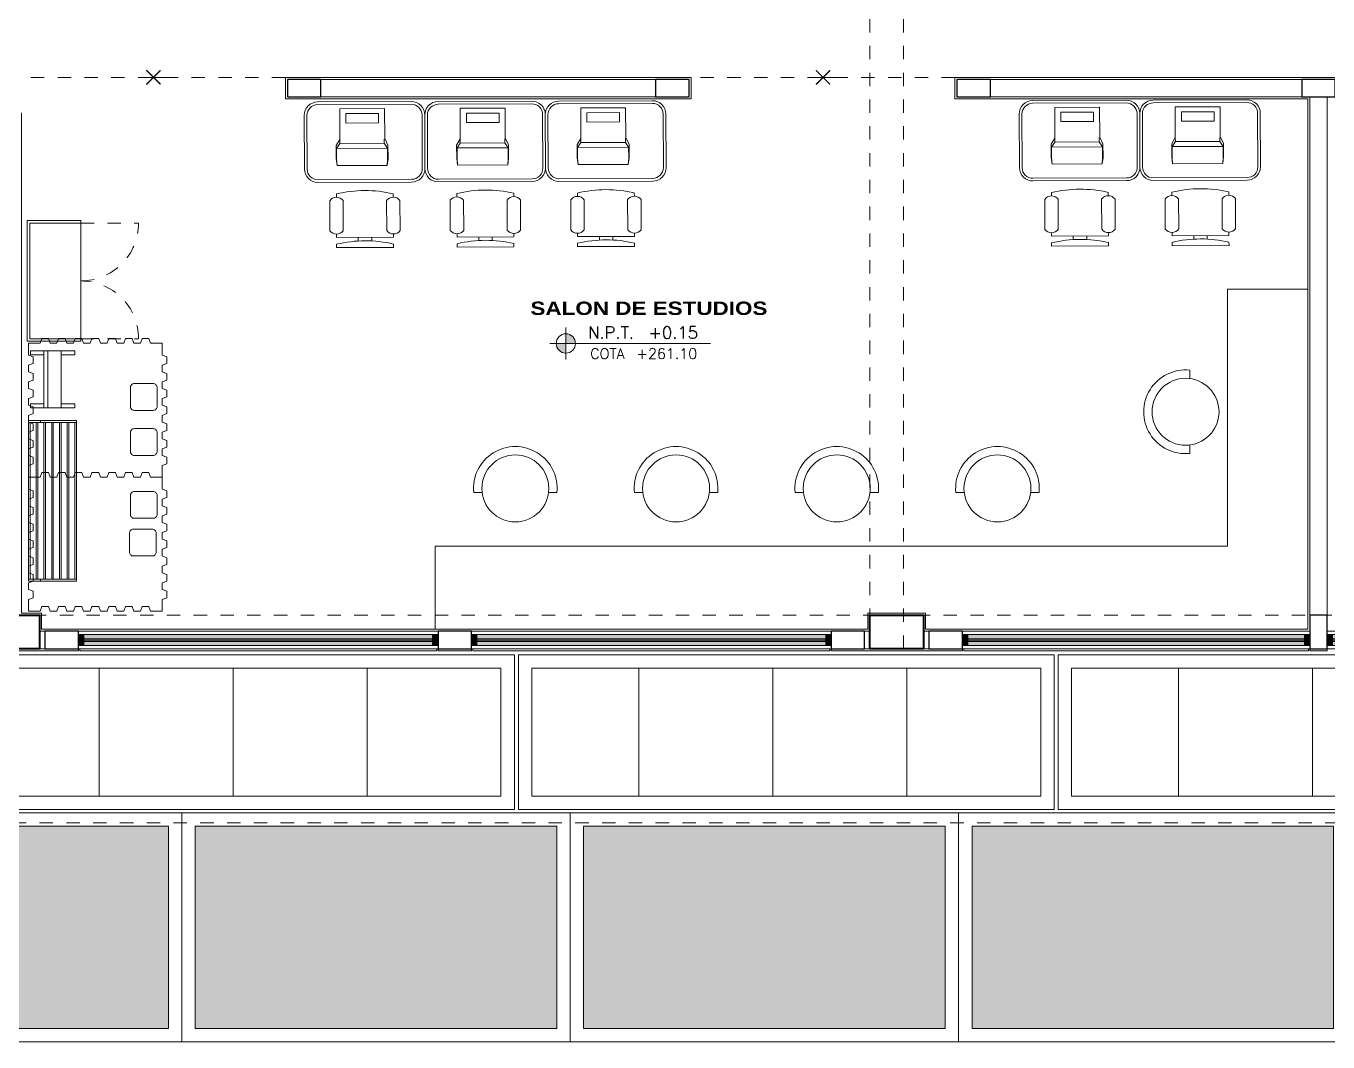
# Model space of a CAD drawing. Header units: metres. Extents: x 349703 to 349913, y 9282546 to 9282694.
# Drawn here: x 349761.28 to 349771, y 9282641.14 to 9282648.73 of the extents above; entities that cross this region are included whole.
import ezdxf
from ezdxf.enums import TextEntityAlignment as Align

# ---------------------------------------------------------------- set-up
doc = ezdxf.new("R2010")
doc.units = ezdxf.units.M
doc.header["$LTSCALE"] = 0.25
doc.linetypes.add('B. SUM 2$0$HIDDEN', pattern=[0.375, 0.25, -0.125])
doc.linetypes.add('DASHED2', pattern=[0.762, 0.635, -0.127])
for name, color, linetype, lineweight in [('0_VANOS', 30, 'Continuous', 9), ('AREA-VERDE', 3, 'CONTINUOUS', 9), ('ARQ-FONDO', 253, 'CONTINUOUS', 9)]:
    doc.layers.add(name, color=color, linetype=linetype, lineweight=lineweight)
doc.styles.add('MOYO2', font='arialbd.ttf', dxfattribs={"width": 1.2})
doc.styles.add('TM-DIM', font='romans.shx')

# ---------------------------------------------------------------- blocks, each defined once
blk = doc.blocks.new('COLUMNAS CENTRALES')
at = {"layer": 'ARQ-FONDO', "lineweight": 40}
for points in [[(-59540.5691, 35119.0825), (-59540.1691, 35119.0825), (-59540.1691, 35119.3325), (-59540.5691, 35119.3325)], [(-59533.9691, 35119.0825), (-59533.5691, 35119.0825), (-59533.5691, 35119.3325), (-59533.9691, 35119.3325)]]:
    blk.add_lwpolyline(points, close=True, dxfattribs=at)
blk = doc.blocks.new('*U677')
at = {"linetype": 'Continuous', "lineweight": 0, "true_color": 0xbebebe}
for points in [[(3037.2524, 1360.5431), (3037.2124, 1360.5431), (3037.2124, 1360.4631), (3037.2524, 1360.4631)], [(3039.8974, 1360.5431), (3039.8574, 1360.5431), (3039.8574, 1360.4631), (3039.8974, 1360.4631)]]:
    blk.add_hatch(color=9, dxfattribs=at).paths.add_polyline_path(points)
at = {"true_color": 0xffffff}
h = blk.add_hatch(color=7, dxfattribs=at)
h.dxf.hatch_style = 1
h.paths.add_polyline_path([(3039.8574, 1360.4631), (3039.8574, 1360.5431), (3037.2524, 1360.5431), (3037.2524, 1360.4631)])
at = {"layer": '0_VANOS', "linetype": 'Continuous'}
for p, q in [((3037.2524, 1360.5131), (3039.8574, 1360.5131)), ((3037.2524, 1360.5031), (3039.8574, 1360.5031)), ((3037.2524, 1360.4931), (3039.8574, 1360.4931))]:
    blk.add_line(p, q, dxfattribs=at)
for points in [[(3037.2124, 1360.5431), (3037.2124, 1360.4631), (3037.2524, 1360.4631), (3037.2524, 1360.5431)], [(3037.2524, 1360.5431), (3039.8574, 1360.5431), (3039.8574, 1360.4631), (3037.2524, 1360.4631)], [(3039.8574, 1360.5431), (3039.8574, 1360.4631), (3039.8974, 1360.4631), (3039.8974, 1360.5431)]]:
    blk.add_lwpolyline(points, close=True, dxfattribs=at)
blk = doc.blocks.new('*U680')
at = {"linetype": 'Continuous', "lineweight": 0, "true_color": 0xbebebe}
for points in [[(3037.2524, 1360.5431), (3037.2124, 1360.5431), (3037.2124, 1360.4631), (3037.2524, 1360.4631)], [(3039.8074, 1360.5431), (3039.7674, 1360.5431), (3039.7674, 1360.4631), (3039.8074, 1360.4631)]]:
    blk.add_hatch(color=9, dxfattribs=at).paths.add_polyline_path(points)
at = {"true_color": 0xffffff}
h = blk.add_hatch(color=7, dxfattribs=at)
h.dxf.hatch_style = 1
h.paths.add_polyline_path([(3039.7674, 1360.4631), (3039.7674, 1360.5431), (3037.2524, 1360.5431), (3037.2524, 1360.4631)])
at = {"layer": '0_VANOS', "linetype": 'Continuous'}
for p, q in [((3037.2524, 1360.5131), (3039.7674, 1360.5131)), ((3037.2524, 1360.5031), (3039.7674, 1360.5031)), ((3037.2524, 1360.4931), (3039.7674, 1360.4931))]:
    blk.add_line(p, q, dxfattribs=at)
for points in [[(3037.2124, 1360.5431), (3037.2124, 1360.4631), (3037.2524, 1360.4631), (3037.2524, 1360.5431)], [(3037.2524, 1360.5431), (3039.7674, 1360.5431), (3039.7674, 1360.4631), (3037.2524, 1360.4631)], [(3039.7674, 1360.5431), (3039.7674, 1360.4631), (3039.8074, 1360.4631), (3039.8074, 1360.5431)]]:
    blk.add_lwpolyline(points, close=True, dxfattribs=at)
blk = doc.blocks.new('*U681')
at = {"linetype": 'Continuous', "lineweight": 0, "true_color": 0xbebebe}
for points in [[(3037.2524, 1360.5431), (3037.2124, 1360.5431), (3037.2124, 1360.4631), (3037.2524, 1360.4631)], [(3039.9574, 1360.5431), (3039.9174, 1360.5431), (3039.9174, 1360.4631), (3039.9574, 1360.4631)]]:
    blk.add_hatch(color=9, dxfattribs=at).paths.add_polyline_path(points)
at = {"true_color": 0xffffff}
h = blk.add_hatch(color=7, dxfattribs=at)
h.dxf.hatch_style = 1
h.paths.add_polyline_path([(3039.9174, 1360.4631), (3039.9174, 1360.5431), (3037.2524, 1360.5431), (3037.2524, 1360.4631)])
at = {"layer": '0_VANOS', "linetype": 'Continuous'}
for p, q in [((3037.2524, 1360.5131), (3039.9174, 1360.5131)), ((3037.2524, 1360.5031), (3039.9174, 1360.5031)), ((3037.2524, 1360.4931), (3039.9174, 1360.4931))]:
    blk.add_line(p, q, dxfattribs=at)
for points in [[(3037.2124, 1360.5431), (3037.2124, 1360.4631), (3037.2524, 1360.4631), (3037.2524, 1360.5431)], [(3037.2524, 1360.5431), (3039.9174, 1360.5431), (3039.9174, 1360.4631), (3037.2524, 1360.4631)], [(3039.9174, 1360.5431), (3039.9174, 1360.4631), (3039.9574, 1360.4631), (3039.9574, 1360.5431)]]:
    blk.add_lwpolyline(points, close=True, dxfattribs=at)
blk = doc.blocks.new('AP2041')
at = {"layer": 'ARQ-FONDO'}
blk.add_lwpolyline([(198.4, 175), (248.7, 175, 1.105542), (-248.7, 175), (-198.4, 175)], format="xyb", dxfattribs=at)
blk.add_circle((0, 200), 200, dxfattribs=at)
blk = doc.blocks.new('deteccion')
at = {"layer": 'ARQ-FONDO', "linetype": 'Continuous', "lineweight": 0}
for p, q in [((25798.554, 4102.6673), (25798.529, 4102.6673)), ((25798.804, 4102.7173), (25798.579, 4102.7173)), ((25798.854, 4102.6673), (25798.829, 4102.6673)), ((25798.854, 4102.6673), (25798.854, 4102.2423)), ((25798.929, 4102.6673), (25798.904, 4102.6673)), ((25798.929, 4102.6673), (25798.929, 4102.2423)), ((25798.579, 4102.6173), (25798.804, 4102.6173)), ((25798.854, 4102.5048), (25798.8807, 4102.5048)), ((25798.8801, 4102.4048), (25798.854, 4102.4048)), ((25798.804, 4102.2923), (25798.579, 4102.2923)), ((25798.554, 4102.2423), (25798.529, 4102.2423)), ((25798.579, 4102.1923), (25798.804, 4102.1923)), ((25798.854, 4102.2423), (25798.829, 4102.2423)), ((25798.929, 4102.2423), (25798.904, 4102.2423))]:
    blk.add_line(p, q, dxfattribs=at)
at = {"layer": 'ARQ-FONDO', "linetype": 'ByBlock', "lineweight": 0}
for p, q in [((25797.8929, 4102.6048), (25797.8929, 4102.2695)), ((25798.1154, 4102.6048), (25797.8929, 4102.6048)), ((25797.9295, 4102.5591), (25797.9295, 4102.3153)), ((25797.9295, 4102.5591), (25797.9996, 4102.5591)), ((25797.9996, 4102.5591), (25797.9996, 4102.3153)), ((25798.1672, 4102.6292), (25798.1154, 4102.6048)), ((25798.1215, 4102.6018), (25798.152, 4102.6018)), ((25798.152, 4102.6018), (25798.1886, 4102.6262)), ((25798.152, 4102.2695), (25798.152, 4102.6018)), ((25798.2678, 4102.6292), (25798.1672, 4102.6292)), ((25798.1886, 4102.6262), (25798.2678, 4102.6262)), ((25798.1886, 4102.2452), (25798.1886, 4102.6262)), ((25798.3166, 4102.6231), (25798.2678, 4102.6292)), ((25798.2678, 4102.6262), (25798.3166, 4102.6231)), ((25798.3166, 4102.2482), (25798.3166, 4102.6231)), ((25797.8929, 4102.2695), (25798.1215, 4102.2695)), ((25797.9295, 4102.3153), (25797.9996, 4102.3153)), ((25798.1215, 4102.2695), (25798.1672, 4102.2421)), ((25798.1215, 4102.2695), (25798.152, 4102.2695)), ((25798.152, 4102.2695), (25798.1886, 4102.2452)), ((25798.2648, 4102.2421), (25798.3166, 4102.2482)), ((25798.2678, 4102.2452), (25798.3166, 4102.2482)), ((25798.1672, 4102.2421), (25798.2648, 4102.2421)), ((25798.1886, 4102.2452), (25798.2678, 4102.2452))]:
    blk.add_line(p, q, dxfattribs=at)
at = {"layer": 'ARQ-FONDO', "lineweight": 0}
for points in [[(25797.9417, 4102.0048), (25798.3417, 4102.0048, 0.414214), (25798.4417, 4102.1048), (25798.4417, 4102.8048, 0.414214), (25798.3417, 4102.9048), (25797.9417, 4102.9048, 0.414214), (25797.8417, 4102.8048), (25797.8417, 4102.1048, 0.414214)], [(25797.9417, 4102.0248), (25798.3417, 4102.0248, 0.414214), (25798.4217, 4102.1048), (25798.4217, 4102.8048, 0.414214), (25798.3417, 4102.8848), (25797.9417, 4102.8848, 0.414214), (25797.8617, 4102.8048), (25797.8617, 4102.1048, 0.414214)]]:
    blk.add_lwpolyline(points, format="xyb", close=True, dxfattribs=at)
at = {"layer": 'ARQ-FONDO', "linetype": 'Continuous', "lineweight": 0}
for centre, radius, start, end in [((25799.4197, 4102.4548), 0.9156, 166.5803, 193.4197), ((25798.6165, 4102.6673), 0.0625, 126.8699, 233.1301), ((25798.7665, 4102.6673), 0.0625, 306.8699, 53.1301), ((25799.7947, 4102.4548), 0.9156, 166.5803, 193.4197), ((25798.6165, 4102.2423), 0.0625, 126.8699, 233.1301), ((25798.7665, 4102.2423), 0.0625, 306.8699, 53.1301)]:
    blk.add_arc(centre, radius, start, end, dxfattribs=at)
blk = doc.blocks.new('tt')
at = {"layer": 'ARQ-FONDO'}
for p, q in [((1473.0541, 1208.7998), (1474.2241, 1208.7998)), ((1474.2241, 1208.7542), (1473.0541, 1208.7542))]:
    blk.add_line(p, q, dxfattribs=at)
for points in [[(1473.0391, 1208.8118), (1474.2391, 1208.8118), (1474.2391, 1208.4542), (1473.0391, 1208.4542)], [(1473.0391, 1208.8118), (1473.0541, 1208.8118), (1473.0541, 1208.4542), (1473.0391, 1208.4542)], [(1474.2241, 1208.8118), (1474.2391, 1208.8118), (1474.2391, 1208.4542), (1474.2241, 1208.4542)]]:
    blk.add_lwpolyline(points, close=True, dxfattribs=at)
for points in [[(1473.0541, 1208.7422), (1474.2241, 1208.7422)], [(1473.0541, 1208.7218), (1473.0391, 1208.7218)], [(1474.2241, 1208.6966), (1473.0541, 1208.6966)], [(1473.0541, 1208.6846), (1474.2241, 1208.6846)], [(1474.2241, 1208.639), (1473.0541, 1208.639)], [(1474.2391, 1208.7218), (1474.2241, 1208.7218)], [(1473.0541, 1208.627), (1474.2241, 1208.627)], [(1474.2241, 1208.5814), (1473.0541, 1208.5814)], [(1473.0541, 1208.5694), (1474.2241, 1208.5694)], [(1474.2241, 1208.5238), (1473.0541, 1208.5238)], [(1473.0541, 1208.5118), (1474.2241, 1208.5118)], [(1474.2241, 1208.4662), (1473.0541, 1208.4662)], [(1473.0541, 1208.4542), (1474.2241, 1208.4542)]]:
    blk.add_lwpolyline(points, dxfattribs=at)
blk = doc.blocks.new('gb h')
at = {"layer": 'ARQ-FONDO'}
for points in [[(28.1661, 7.7652), (28.1661, 7.8652), (28.1961, 7.8652), (28.1961, 7.7652)], [(28.5611, 7.7652), (28.5611, 7.8652), (28.5911, 7.8652), (28.5911, 7.7652)], [(28.1661, 7.6652), (28.1661, 7.7652), (28.5911, 7.7652), (28.5911, 7.6652)], [(28.1661, 7.6652), (28.1661, 7.6352), (28.5911, 7.6352), (28.5911, 7.6652), (28.1661, 7.6652)], [(28.1661, 7.6352), (28.1661, 7.5352), (28.1961, 7.5352), (28.1961, 7.6352)], [(28.5611, 7.6352), (28.5611, 7.5352), (28.5911, 7.5352), (28.5911, 7.6352)]]:
    blk.add_lwpolyline(points, dxfattribs=at)
blk = doc.blocks.new('mueble 6 cajones')
at = {"layer": 'ARQ-FONDO', "linetype": 'DASHED2', "ltscale": 0.5}
for p, q in [((0.019, -0.4), (0.019, -0.831)), ((0.8803, -0.3993), (0.8803, -0.8303))]:
    blk.add_line(p, q, dxfattribs=at)
at = {"layer": 'ARQ-FONDO'}
blk.add_lwpolyline([(0, 0), (0.9, 0), (0.9, -0.4), (0, -0.4)], close=True, dxfattribs=at)
blk.add_lwpolyline([(0.019, -0.4), (0.019, -0.019), (0.881, -0.019), (0.881, -0.4)], dxfattribs=at)
at = {"layer": 'ARQ-FONDO', "linetype": 'DASHED2', "ltscale": 0.5}
for centre, start, end in [((0.0197, -0.4007), 269.96059, 0.09513), ((0.8803, -0.4007), 179.90487, 270.03941)]:
    blk.add_arc(centre, 0.4303, start, end, dxfattribs=at)
blk = doc.blocks.new('EKFMS')
at = {"layer": 'ARQ-FONDO', "elevation": -4952.7384}
for points in [[(350837.2881, 9282608.4279), (350837.3756, 9282608.4279), (350837.3881, 9282608.4629), (350837.4381, 9282608.4629), (350837.4506, 9282608.4279), (350837.5006, 9282608.4279), (350837.5131, 9282608.4629), (350837.5631, 9282608.4629), (350837.5756, 9282608.4279), (350837.6256, 9282608.4279), (350837.6381, 9282608.4629), (350837.6881, 9282608.4629), (350837.7006, 9282608.4279), (350837.7506, 9282608.4279), (350837.7631, 9282608.4629), (350837.7881, 9282608.4629), (350837.8131, 9282608.4629), (350837.8256, 9282608.4279), (350837.8756, 9282608.4279), (350837.8881, 9282608.4629), (350837.9381, 9282608.4629), (350837.9506, 9282608.4279), (350838.0006, 9282608.4279), (350838.0131, 9282608.4629), (350838.0631, 9282608.4629), (350838.0756, 9282608.4279), (350838.1256, 9282608.4279), (350838.1381, 9282608.4629), (350838.1881, 9282608.4629), (350838.2006, 9282608.4279), (350838.2881, 9282608.4279), (350838.2881, 9282608.5154), (350838.2531, 9282608.5279), (350838.2531, 9282608.5779), (350838.2881, 9282608.5904), (350838.2881, 9282608.6404), (350838.2531, 9282608.6529), (350838.2531, 9282608.7029), (350838.2881, 9282608.7154), (350838.2881, 9282608.7654), (350838.2531, 9282608.7779), (350838.2531, 9282608.8279), (350838.2881, 9282608.8404), (350838.2881, 9282608.8904), (350838.2531, 9282608.9029), (350838.2531, 9282608.9279), (350838.2531, 9282608.9529), (350838.2881, 9282608.9654), (350838.2881, 9282609.0154), (350838.2531, 9282609.0279), (350838.2531, 9282609.0779), (350838.2881, 9282609.0904), (350838.2881, 9282609.1404), (350838.2531, 9282609.1529), (350838.2531, 9282609.2029), (350838.2881, 9282609.2154), (350838.2881, 9282609.2654), (350838.2531, 9282609.2779), (350838.2531, 9282609.3279), (350838.2881, 9282609.3404), (350838.2881, 9282609.4279), (350838.2006, 9282609.4279), (350838.1881, 9282609.4629), (350838.1381, 9282609.4629), (350838.1256, 9282609.4279), (350838.0756, 9282609.4279), (350838.0631, 9282609.4629), (350838.0131, 9282609.4629), (350838.0006, 9282609.4279), (350837.9506, 9282609.4279), (350837.9381, 9282609.4629), (350837.8881, 9282609.4629), (350837.8756, 9282609.4279), (350837.8256, 9282609.4279), (350837.8131, 9282609.4629), (350837.7881, 9282609.4629), (350837.7631, 9282609.4629), (350837.7506, 9282609.4279), (350837.7006, 9282609.4279), (350837.6881, 9282609.4629), (350837.6381, 9282609.4629), (350837.6256, 9282609.4279), (350837.5756, 9282609.4279), (350837.5631, 9282609.4629), (350837.5131, 9282609.4629), (350837.5006, 9282609.4279), (350837.4506, 9282609.4279), (350837.4381, 9282609.4629), (350837.3881, 9282609.4629), (350837.3756, 9282609.4279), (350837.2881, 9282609.4279), (350837.2881, 9282609.3404), (350837.2531, 9282609.3279), (350837.2531, 9282609.2779), (350837.2881, 9282609.2654), (350837.2881, 9282609.2154), (350837.2531, 9282609.2029), (350837.2531, 9282609.1529), (350837.2881, 9282609.1404), (350837.2881, 9282609.0904), (350837.2531, 9282609.0779), (350837.2531, 9282609.0279), (350837.2881, 9282609.0154), (350837.2881, 9282608.9654), (350837.2531, 9282608.9529), (350837.2531, 9282608.9279), (350837.2531, 9282608.9029), (350837.2881, 9282608.8904), (350837.2881, 9282608.8404), (350837.2531, 9282608.8279), (350837.2531, 9282608.7779), (350837.2881, 9282608.7654), (350837.2881, 9282608.7154), (350837.2531, 9282608.7029), (350837.2531, 9282608.6529), (350837.2881, 9282608.6404), (350837.2881, 9282608.5904), (350837.2531, 9282608.5779), (350837.2531, 9282608.5279), (350837.2881, 9282608.5154)], [(350837.2881, 9282607.4279), (350837.3756, 9282607.4279), (350837.3881, 9282607.4629), (350837.4381, 9282607.4629), (350837.4506, 9282607.4279), (350837.5006, 9282607.4279), (350837.5131, 9282607.4629), (350837.5631, 9282607.4629), (350837.5756, 9282607.4279), (350837.6256, 9282607.4279), (350837.6381, 9282607.4629), (350837.6881, 9282607.4629), (350837.7006, 9282607.4279), (350837.7506, 9282607.4279), (350837.7631, 9282607.4629), (350837.7881, 9282607.4629), (350837.8131, 9282607.4629), (350837.8256, 9282607.4279), (350837.8756, 9282607.4279), (350837.8881, 9282607.4629), (350837.9381, 9282607.4629), (350837.9506, 9282607.4279), (350838.0006, 9282607.4279), (350838.0131, 9282607.4629), (350838.0631, 9282607.4629), (350838.0756, 9282607.4279), (350838.1256, 9282607.4279), (350838.1381, 9282607.4629), (350838.1881, 9282607.4629), (350838.2006, 9282607.4279), (350838.2881, 9282607.4279), (350838.2881, 9282607.5154), (350838.2531, 9282607.5279), (350838.2531, 9282607.5779), (350838.2881, 9282607.5904), (350838.2881, 9282607.6404), (350838.2531, 9282607.6529), (350838.2531, 9282607.7029), (350838.2881, 9282607.7154), (350838.2881, 9282607.7654), (350838.2531, 9282607.7779), (350838.2531, 9282607.8279), (350838.2881, 9282607.8404), (350838.2881, 9282607.8904), (350838.2531, 9282607.9029), (350838.2531, 9282607.9279), (350838.2531, 9282607.9529), (350838.2881, 9282607.9654), (350838.2881, 9282608.0154), (350838.2531, 9282608.0279), (350838.2531, 9282608.0779), (350838.2881, 9282608.0904), (350838.2881, 9282608.1404), (350838.2531, 9282608.1529), (350838.2531, 9282608.2029), (350838.2881, 9282608.2154), (350838.2881, 9282608.2654), (350838.2531, 9282608.2779), (350838.2531, 9282608.3279), (350838.2881, 9282608.3404), (350838.2881, 9282608.4279), (350838.2006, 9282608.4279), (350838.1881, 9282608.4629), (350838.1381, 9282608.4629), (350838.1256, 9282608.4279), (350838.0756, 9282608.4279), (350838.0631, 9282608.4629), (350838.0131, 9282608.4629), (350838.0006, 9282608.4279), (350837.9506, 9282608.4279), (350837.9381, 9282608.4629), (350837.8881, 9282608.4629), (350837.8756, 9282608.4279), (350837.8256, 9282608.4279), (350837.8131, 9282608.4629), (350837.7881, 9282608.4629), (350837.7631, 9282608.4629), (350837.7506, 9282608.4279), (350837.7006, 9282608.4279), (350837.6881, 9282608.4629), (350837.6381, 9282608.4629), (350837.6256, 9282608.4279), (350837.5756, 9282608.4279), (350837.5631, 9282608.4629), (350837.5131, 9282608.4629), (350837.5006, 9282608.4279), (350837.4506, 9282608.4279), (350837.4381, 9282608.4629), (350837.3881, 9282608.4629), (350837.3756, 9282608.4279), (350837.2881, 9282608.4279), (350837.2881, 9282608.3404), (350837.2531, 9282608.3279), (350837.2531, 9282608.2779), (350837.2881, 9282608.2654), (350837.2881, 9282608.2154), (350837.2531, 9282608.2029), (350837.2531, 9282608.1529), (350837.2881, 9282608.1404), (350837.2881, 9282608.0904), (350837.2531, 9282608.0779), (350837.2531, 9282608.0279), (350837.2881, 9282608.0154), (350837.2881, 9282607.9654), (350837.2531, 9282607.9529), (350837.2531, 9282607.9279), (350837.2531, 9282607.9029), (350837.2881, 9282607.8904), (350837.2881, 9282607.8404), (350837.2531, 9282607.8279), (350837.2531, 9282607.7779), (350837.2881, 9282607.7654), (350837.2881, 9282607.7154), (350837.2531, 9282607.7029), (350837.2531, 9282607.6529), (350837.2881, 9282607.6404), (350837.2881, 9282607.5904), (350837.2531, 9282607.5779), (350837.2531, 9282607.5279), (350837.2881, 9282607.5154)]]:
    blk.add_lwpolyline(points, close=True, dxfattribs=at)
for points in [[(350837.3266, 9282608.9574), (350837.3266, 9282609.0974, -0.414214), (350837.3566, 9282609.1274), (350837.4966, 9282609.1274, -0.414214), (350837.5266, 9282609.0974), (350837.5266, 9282608.9574, -0.414214), (350837.4966, 9282608.9274), (350837.3566, 9282608.9274, -0.414214)], [(350837.3266, 9282608.621), (350837.3266, 9282608.761, -0.414214), (350837.3566, 9282608.791), (350837.4966, 9282608.791, -0.414214), (350837.5266, 9282608.761), (350837.5266, 9282608.621, -0.414214), (350837.4966, 9282608.591), (350837.3566, 9282608.591, -0.414214)], [(350837.3266, 9282608.1516), (350837.3266, 9282608.2916, -0.414214), (350837.3566, 9282608.3216), (350837.4966, 9282608.3216, -0.414214), (350837.5266, 9282608.2916), (350837.5266, 9282608.1516, -0.414214), (350837.4966, 9282608.1216), (350837.3566, 9282608.1216, -0.414214)], [(350837.3338, 9282607.8704), (350837.3338, 9282608.0104, -0.414214), (350837.3638, 9282608.0404), (350837.5038, 9282608.0404, -0.414214), (350837.5338, 9282608.0104), (350837.5338, 9282607.8704, -0.414214), (350837.5038, 9282607.8404), (350837.3638, 9282607.8404, -0.414214)]]:
    blk.add_lwpolyline(points, format="xyb", close=True, dxfattribs=at)
at = {"layer": 'ARQ-FONDO', "xscale": -1}
for name, p, rotation in [('mueble 6 cajones', (350838.2967, 9282609.4436), 270), ('gb h', (350845.8076, 9282637.5381, 0.9615), 90)]:
    blk.add_blockref(name, p, dxfattribs=dict(at, rotation=rotation))
at = {"layer": 'ARQ-FONDO', "linetype": 'ByBlock', "rotation": 270}
blk.add_blockref('tt', (349629.4749, 9284081.8909), dxfattribs=at)
blk = doc.blocks.new('CAMBIOPISO')
at = {"layer": 'ARQ-FONDO'}
blk.add_line((-0.1, 0), (0.1, 0), dxfattribs=at)
at = {"layer": 'ARQ-FONDO', "const_width": 0.01}
for points in [[(-0.053, -0.053), (0.053, 0.053)], [(-0.053, 0.053), (0.053, -0.053)]]:
    blk.add_lwpolyline(points, dxfattribs=at)
blk = doc.blocks.new('MODULOS DE 12 A 17 NUEVO')
at = {"layer": 'ARQ-FONDO'}
for points in [[(350720.1828, 9282624.7153), (350720.4328, 9282624.7153)], [(350720.4328, 9282624.7153), (350722.7578, 9282624.7153)], [(350720.4328, 9282624.5703), (350720.4328, 9282624.7003)], [(350722.7578, 9282624.7153), (350723.0228, 9282624.7153), (350723.0228, 9282624.5553), (350722.7578, 9282624.5553)], [(350722.7578, 9282624.7003), (350722.7578, 9282624.5703)], [(350725.2578, 9282624.5553), (350724.9928, 9282624.5553), (350724.9928, 9282624.7153), (350725.2578, 9282624.7153)], [(350725.2578, 9282624.7153), (350725.2578, 9282624.7153), (350727.7578, 9282624.7153)], [(350725.2578, 9282624.5703), (350725.2578, 9282624.7003)], [(350727.7578, 9282624.7153), (350728.0228, 9282624.7153), (350728.0228, 9282624.5553), (350727.7578, 9282624.5553)], [(350727.7578, 9282624.7003), (350727.7578, 9282624.5703)], [(350720.2278, 9282624.5703), (350720.3878, 9282624.5703)], [(350720.3878, 9282624.5553), (350720.3878, 9282620.7003)], [(350722.7578, 9282624.5553), (350720.3878, 9282624.5553)], [(350727.7578, 9282624.5553), (350725.2578, 9282624.5553)], [(350729.5578, 9282620.5953), (350729.8428, 9282620.5953), (350729.8428, 9282620.7153), (350729.9928, 9282620.7153), (350729.9928, 9282624.4503)], [(350720.3878, 9282623.133), (350720.9878, 9282623.133), (350720.9878, 9282621.2151), (350726.9036, 9282621.2151), (350726.9036, 9282620.5953)], [(350720.2428, 9282620.7003), (350720.3728, 9282620.7003)], [(350720.3728, 9282620.7003), (350720.2428, 9282620.7003)], [(350720.3878, 9282620.7003), (350720.3878, 9282620.7003), (350720.3878, 9282620.5953), (350722.9678, 9282620.5953)], [(350722.9678, 9282620.5953), (350722.9678, 9282620.5953), (350723.2428, 9282620.5953), (350723.2428, 9282620.7153), (350723.6728, 9282620.7153), (350723.6728, 9282620.5953), (350723.9478, 9282620.5953)], [(350723.9478, 9282620.5953), (350729.5578, 9282620.5953)], [(350723.2328, 9282620.4353), (350722.9678, 9282620.4353), (350722.9678, 9282620.5803)], [(350723.9478, 9282620.5803), (350723.9478, 9282620.4353), (350723.6728, 9282620.4353)], [(350729.8328, 9282620.4353), (350729.5678, 9282620.4353), (350729.5678, 9282620.5803)], [(350730.5478, 9282620.5803), (350730.5478, 9282620.4353), (350729.8328, 9282620.4353)], [(350720.2428, 9282620.4503), (350720.2428, 9282620.4353)], [(350720.3728, 9282620.4353), (350720.2428, 9282620.4353)], [(350720.3728, 9282620.4503), (350720.3728, 9282620.4353)], [(350722.9578, 9282620.4503), (350722.9578, 9282620.4353), (350720.3828, 9282620.4353)], [(350720.3828, 9282620.4503), (350720.3828, 9282620.4353)], [(350723.6728, 9282620.4353), (350723.2328, 9282620.4353)], [(350726.6228, 9282620.4353), (350723.9578, 9282620.4353), (350723.9578, 9282620.4503)], [(350726.6228, 9282620.4503), (350726.6228, 9282620.4353)], [(350726.6328, 9282620.4503), (350726.6328, 9282620.4353)], [(350726.8828, 9282620.4353), (350726.6328, 9282620.4353)], [(350726.8828, 9282620.4503), (350726.8828, 9282620.4353)], [(350729.5578, 9282620.4503), (350729.5578, 9282620.4353), (350726.8928, 9282620.4353)], [(350726.8928, 9282620.4503), (350726.8928, 9282620.4353)]]:
    blk.add_lwpolyline(points, dxfattribs=at)
at = {"layer": 'ARQ-FONDO', "lineweight": 30, "flags": 128}
for points in [[(350720.1828, 9282624.5703), (350720.1828, 9282624.7003), (350720.4328, 9282624.7003), (350720.4328, 9282624.5703), (350720.1828, 9282624.5703)], [(350723.0078, 9282624.7003), (350723.0078, 9282624.5703), (350722.7578, 9282624.5703), (350722.7578, 9282624.7003), (350723.0078, 9282624.7003)], [(350725.2578, 9282624.7003), (350725.2578, 9282624.5703), (350725.0078, 9282624.5703), (350725.0078, 9282624.7003), (350725.2578, 9282624.7003)], [(350728.0078, 9282624.7003), (350728.0078, 9282624.5703), (350727.7578, 9282624.5703), (350727.7578, 9282624.7003), (350728.0078, 9282624.7003)], [(350720.2428, 9282620.7003), (350720.3728, 9282620.7003), (350720.3728, 9282620.4503), (350720.2428, 9282620.4503), (350720.2428, 9282620.7003)], [(350722.9678, 9282620.4503), (350722.9678, 9282620.5803), (350723.2178, 9282620.5803), (350723.2178, 9282620.4503), (350722.9678, 9282620.4503)], [(350723.6978, 9282620.4503), (350723.6978, 9282620.5803), (350723.9478, 9282620.5803), (350723.9478, 9282620.4503), (350723.6978, 9282620.4503)], [(350726.6328, 9282620.4503), (350726.6328, 9282620.5803), (350726.8828, 9282620.5803), (350726.8828, 9282620.4503), (350726.6328, 9282620.4503)], [(350729.5678, 9282620.4503), (350729.5678, 9282620.5803), (350729.8178, 9282620.5803), (350729.8178, 9282620.4503), (350729.5678, 9282620.4503)]]:
    blk.add_lwpolyline(points, dxfattribs=at)
at = {"layer": 'ARQ-FONDO'}
for points in [[(350720.4328, 9282624.7003), (350722.7578, 9282624.7003), (350722.7578, 9282624.5703), (350720.4328, 9282624.5703)], [(350725.2578, 9282624.7003), (350727.7578, 9282624.7003), (350727.7578, 9282624.5703), (350725.2578, 9282624.5703)], [(350720.2428, 9282624.5703), (350720.3728, 9282624.5703), (350720.3728, 9282620.7003), (350720.2428, 9282620.7003)], [(350717.4978, 9282620.5803), (350720.2428, 9282620.5803), (350720.2428, 9282620.4503), (350717.4978, 9282620.4503)], [(350720.3728, 9282620.5803), (350722.9678, 9282620.5803), (350722.9678, 9282620.4503), (350720.3728, 9282620.4503)], [(350723.2578, 9282620.5803), (350723.2178, 9282620.5803), (350723.2178, 9282620.4503), (350723.2578, 9282620.4503)], [(350723.6978, 9282620.5803), (350723.6578, 9282620.5803), (350723.6578, 9282620.4503), (350723.6978, 9282620.4503)], [(350723.9478, 9282620.5803), (350729.5678, 9282620.5803), (350729.5678, 9282620.4503), (350723.9478, 9282620.4503)], [(350729.8578, 9282620.5803), (350729.8178, 9282620.5803), (350729.8178, 9282620.4503), (350729.8578, 9282620.4503)]]:
    blk.add_lwpolyline(points, close=True, dxfattribs=at)
at = {"layer": 'ARQ-FONDO', "linetype": 'DASHED2', "ltscale": 0.3}
for points in [[(350723.0228, 9282624.7153), (350724.9928, 9282624.7153)], [(350728.0228, 9282624.7153), (350729.9928, 9282624.7153)]]:
    blk.add_lwpolyline(points, dxfattribs=at)
at = {"layer": 'ARQ-FONDO'}
for name, p in [('COLUMNAS CENTRALES', (410263.827, 9247501.3678)), ('CAMBIOPISO', (350724.0078, 9282624.7153)), ('CAMBIOPISO', (350729.0078, 9282624.7153)), ('EKFMS', (-108.3465, 13.302))]:
    blk.add_blockref(name, p, dxfattribs=at)
at = {"layer": 'ARQ-FONDO', "extrusion": (0, 0, -1), "zscale": -1, "rotation": 270.2163334833502}
for p in [(-354921.0244, 9308406.7145), (-354921.9243, 9308406.7111), (-354925.4632, 9308406.7077), (-354926.3632, 9308406.7043), (-354927.2631, 9308406.7009)]:
    blk.add_blockref('deteccion', p, dxfattribs=at)
at = {"layer": 'ARQ-FONDO', "xscale": 0.00125, "yscale": 0.00125, "zscale": 0.00125, "rotation": 270}
blk.add_blockref('AP2041', (350721.0514, 9282622.2188), dxfattribs=at)
at = {"layer": 'ARQ-FONDO', "xscale": 0.00125, "yscale": 0.00125, "zscale": 0.00125}
for p in [(350722.7055, 9282621.3971), (350723.9055, 9282621.3971), (350725.1055, 9282621.3971), (350726.3055, 9282621.3971)]:
    blk.add_blockref('AP2041', p, dxfattribs=at)
at = {"layer": 'ARQ-FONDO', "lineweight": 0, "rotation": 180.000079299102}
for name, p in [('*U681', (353757.4534, 9283981.0226)), ('*U680', (353760.1784, 9283981.0226)), ('*U677', (353763.8434, 9283981.0226)), ('*U677', (353766.7784, 9283981.0226))]:
    blk.add_blockref(name, p, dxfattribs=at)
blk = doc.blocks.new('VERDAD88')
at = {"layer": 'ARQ-FONDO'}
for points in [[(350752.9028, 9282641.0411), (350756.9028, 9282641.0411), (350756.9028, 9282639.8861), (350752.9028, 9282639.8861), (350752.9028, 9282641.0411)], [(350756.9328, 9282641.0411), (350760.9328, 9282641.0411), (350760.9328, 9282639.8861), (350756.9328, 9282639.8861), (350756.9328, 9282641.0411)], [(350760.9628, 9282641.0411), (350764.9628, 9282641.0411), (350764.9628, 9282639.8861), (350760.9628, 9282639.8861), (350760.9628, 9282641.0411)]]:
    blk.add_lwpolyline(points, dxfattribs=at)
at = {"layer": 'ARQ-FONDO', "flags": 128}
for points in [[(350753.0028, 9282640.9411), (350756.8028, 9282640.9411), (350756.8028, 9282639.9861), (350753.0028, 9282639.9861)], [(350757.0328, 9282640.9411), (350760.8328, 9282640.9411), (350760.8328, 9282639.9861), (350757.0328, 9282639.9861)], [(350761.0628, 9282640.9411), (350764.8628, 9282640.9411), (350764.8628, 9282639.9861), (350761.0628, 9282639.9861)]]:
    blk.add_lwpolyline(points, close=True, dxfattribs=at)
for points in [[(350755.0028, 9282639.9861), (350755.0028, 9282640.9411)], [(350756.0028, 9282639.9861), (350756.0028, 9282640.9411)], [(350758.0328, 9282639.9861), (350758.0328, 9282640.9411)], [(350759.0328, 9282639.9861), (350759.0328, 9282640.9411)], [(350760.0328, 9282639.9861), (350760.0328, 9282640.9411)], [(350762.0628, 9282639.9861), (350762.0628, 9282640.9411)], [(350763.0628, 9282639.9861), (350763.0628, 9282640.9411)], [(350764.0628, 9282639.9861), (350764.0628, 9282640.9411)]]:
    blk.add_lwpolyline(points, dxfattribs=at)
blk = doc.blocks.new('VIGAS')
at = {"layer": 'ARQ-FONDO', "linetype": 'B. SUM 2$0$HIDDEN', "flags": 128}
for points in [[(350758.3945, 9282639.3646), (350758.3945, 9282650.6146)], [(350758.6445, 9282639.3646), (350758.6445, 9282650.6146)], [(350745.1945, 9282639.6146), (350769.7445, 9282639.6146)], [(350745.1945, 9282639.3646), (350769.7445, 9282639.3646)]]:
    blk.add_lwpolyline(points, dxfattribs=at)
blk = doc.blocks.new('*U591')
h = blk.add_hatch(color=251)
h.paths.add_polyline_path([(0.75, -0.1724), (0.75, -0.2324), (0.81, -0.2324, 0.414214)])
h.paths.add_polyline_path([(0.75, -0.2324), (0.69, -0.2324, 0.414214), (0.75, -0.2924)])
at = {"color": 2}
for p, q in [((0.75, -0.1324), (0.75, -0.3324)), ((0.65, -0.2324), (1.65, -0.2324))]:
    blk.add_line(p, q, dxfattribs=at)
blk.add_circle((0.75, -0.2324), 0.06, dxfattribs=at)
at = {"color": 2, "style": 'TM-DIM'}
blk.add_text('COTA', height=0.065, rotation=360, dxfattribs=at).set_placement((1.0088, -0.3282), align=Align.CENTER)
for tag, p, height in [('NIV_P', (0.8881, -0.2024), 0.075), ('VALOR_P', (1.2641, -0.2024), 0.075), ('COTA_P', (1.1884, -0.3282), 0.065)]:
    blk.add_attdef(tag, p, '', height=height, rotation=360, dxfattribs=at)
blk = doc.blocks.new('NOMBRES 12 A 17 AÑOS NUEVO')
at = {"layer": 'ARQ-FONDO', "xscale": 1.199999999999999, "yscale": 1.199999999999999, "zscale": 1.199999999999999}
blk.add_blockref('*U591', (349764.4087, 9282665.8457, 0), dxfattribs=at).add_auto_attribs({'NIV_P': 'N.P.T.', 'COTA_P': '+261.10', 'VALOR_P': '+0.15'})
at = {"layer": 'ARQ-FONDO', "lineweight": -2, "insert": (349765.929, 9282665.7779, 0), "char_height": 0.1, "width": 2.666695, "attachment_point": 8, "style": 'MOYO2'}
blk.add_mtext('SALON DE ESTUDIOS', dxfattribs=at)
blk = doc.blocks.new('87')
at = {"layer": 'AREA-VERDE', "lineweight": 0, "true_color": 0xc4e4b2, "transparency": 33554687}
h = blk.add_hatch(color=3, dxfattribs=at)
h.dxf.hatch_style = 1
h.paths.add_polyline_path([(349381.3407, 9282641.2423), (349381.3407, 9282642.7522), (349379.5274, 9282642.7522), (349379.5274, 9282641.2423)])
h.paths.add_polyline_path([(349384.2407, 9282641.2423), (349384.2407, 9282642.7522), (349381.5407, 9282642.7522), (349381.5407, 9282641.2423)])
h.paths.add_polyline_path([(349387.1407, 9282641.2423), (349387.1407, 9282642.7522), (349384.4407, 9282642.7522), (349384.4407, 9282641.2423)])
h.paths.add_polyline_path([(349390.0407, 9282641.2423), (349390.0407, 9282642.7522), (349387.3407, 9282642.7522), (349387.3407, 9282641.2423)])
h.paths.add_polyline_path([(349392.9407, 9282641.2423), (349392.9407, 9282642.7522), (349390.2407, 9282642.7522), (349390.2407, 9282641.2423)])
h.paths.add_polyline_path([(349395.8407, 9282641.2423), (349395.8407, 9282642.7522), (349393.1407, 9282642.7522), (349393.1407, 9282641.2423)])
h.paths.add_polyline_path([(349398.7407, 9282641.2423), (349398.7407, 9282642.7522), (349396.0407, 9282642.7522), (349396.0407, 9282641.2423)])
h.paths.add_polyline_path([(349401.6407, 9282642.7522), (349398.9407, 9282642.7522), (349398.9407, 9282641.2423), (349401.6407, 9282641.2423)])
h.paths.add_polyline_path([(349401.8407, 9282642.7522), (349401.8407, 9282641.2423), (349404.5407, 9282641.2423), (349404.5407, 9282642.7522)])
h.paths.add_polyline_path([(349404.7407, 9282642.7522), (349404.7407, 9282641.2423), (349406.9282, 9282641.2423), (349406.9282, 9282642.7522)])
at = {"layer": 'ARQ-FONDO'}
for points in [[(349407.0282, 9282642.8522), (349379.4274, 9282642.8522), (349379.4274, 9282647.2826), (349377.0924, 9282647.2826), (349377.0924, 9282641.1423), (349397.6902, 9282641.1423)], [(349387.2407, 9282641.1423), (349387.2407, 9282642.8522)], [(349390.1407, 9282641.1423), (349390.1407, 9282642.8522)], [(349393.0407, 9282641.1423), (349393.0407, 9282642.8522)]]:
    blk.add_lwpolyline(points, dxfattribs=at)
for points in [[(349384.4407, 9282642.7522), (349387.1407, 9282642.7522), (349387.1407, 9282641.2423), (349384.4407, 9282641.2423)], [(349387.3407, 9282642.7522), (349390.0407, 9282642.7522), (349390.0407, 9282641.2423), (349387.3407, 9282641.2423)], [(349390.2407, 9282642.7522), (349392.9407, 9282642.7522), (349392.9407, 9282641.2423), (349390.2407, 9282641.2423)], [(349393.1407, 9282642.7522), (349395.8407, 9282642.7522), (349395.8407, 9282641.2423), (349393.1407, 9282641.2423)]]:
    blk.add_lwpolyline(points, close=True, dxfattribs=at)

msp = doc.modelspace()

# ---------------------------------------------------------------- linework, layer by layer
at = {"layer": 'ARQ-FONDO', "linetype": 'B. SUM 2$0$HIDDEN'}
msp.add_lwpolyline([(349782.3292, 9282656.6276), (349755.1792, 9282656.6276), (349755.1792, 9282642.7776), (349782.3292, 9282642.7776)], close=True, dxfattribs=at)

# ---------------------------------------------------------------- block references
at = {"layer": 'ARQ-FONDO', "xscale": -1}
for name, p in [('VERDAD88', (700525.887, 2.9916)), ('MODULOS DE 12 A 17 NUEVO', (700491.237, 23.6274)), ('VIGAS', (700526.2237, 4.713))]:
    msp.add_blockref(name, p, dxfattribs=at)
at = {"layer": 'ARQ-FONDO'}
for name, p in [('NOMBRES 12 A 17 AÑOS NUEVO', (0, -19.2104)), ('87', (375.2009, 0))]:
    msp.add_blockref(name, p, dxfattribs=at)

doc.saveas('drawing.dxf')
